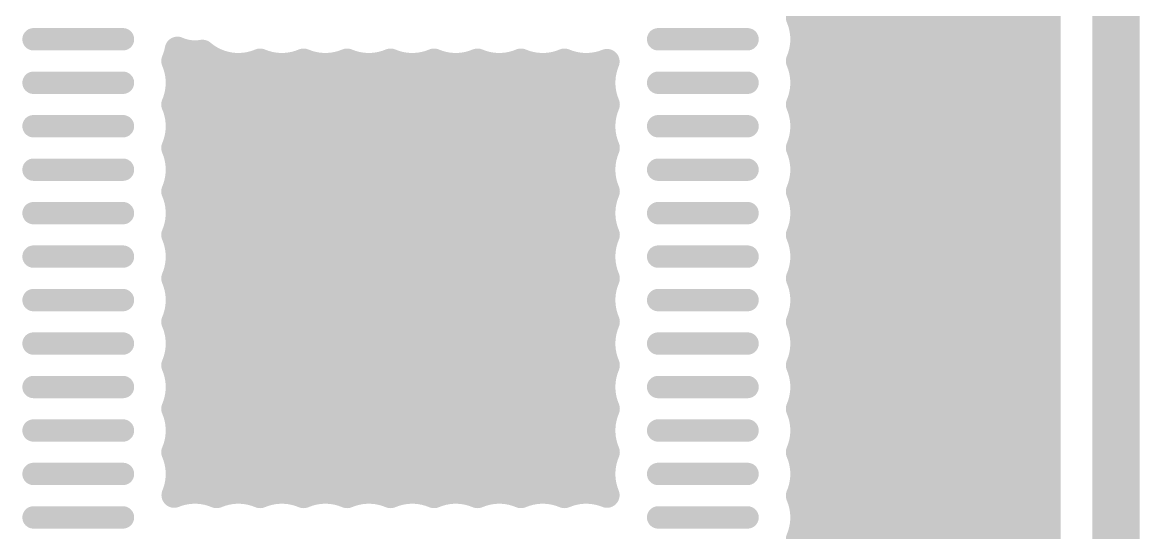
# Model space of a CAD drawing. Header units: inches. Extents: x 0 to 226, y 0 to 70.
# Drawn here: x 69.52 to 78.51, y 6.67 to 10.78 of the extents above; entities that cross this region are included whole.
import ezdxf

# ---------------------------------------------------------------- set-up
doc = ezdxf.new("R2010")
doc.units = ezdxf.units.IN
for name, color, linetype in [('Keep-Out Layer', 6, 'Continuous'), ('Multi-Layer', 9, 'Continuous'), ('Top Layer', 1, 'Continuous')]:
    doc.layers.add(name, color=color, linetype=linetype)

msp = doc.modelspace()

# ---------------------------------------------------------------- linework, layer by layer
at = {"layer": 'Keep-Out Layer'}
msp.add_lwpolyline([(78.3215, 0, 0.381, 0.381, 0), (78.3215, 24.8301, 0.381, 0.381, 0)], format="xyseb", dxfattribs=at)
at = {"layer": 'Multi-Layer'}
for points in [[(71.1228, 9.9418, 0.2794, 0.2794, 1), (71.4022, 9.9418, 0.2794, 0.2794, 1)], [(73.5612, 9.9418, 0.2794, 0.2794, 1), (73.8406, 9.9418, 0.2794, 0.2794, 1)], [(72.342, 8.7226, 0.2794, 0.2794, 1), (72.6214, 8.7226, 0.2794, 0.2794, 1)], [(71.1228, 7.5034, 0.2794, 0.2794, 1), (71.4022, 7.5034, 0.2794, 0.2794, 1)], [(73.5612, 7.5034, 0.2794, 0.2794, 1), (73.8406, 7.5034, 0.2794, 0.2794, 1)]]:
    msp.add_lwpolyline(points, format="xyseb", close=True, dxfattribs=at)
at = {"layer": 'Top Layer'}
for points in [[(76.6432, 0.5461, 0.2032, 0.2032, 0), (76.6432, 18.5065, 0.2032, 0.2032, 0)], [(76.8464, 0.5461, 0.2032, 0.2032, 0), (76.8464, 18.5065, 0.2032, 0.2032, 0)], [(77.0496, 0.5461, 0.2032, 0.2032, 0), (77.0496, 18.5065, 0.2032, 0.2032, 0)], [(77.2528, 0.5461, 0.2032, 0.2032, 0), (77.2528, 18.5065, 0.2032, 0.2032, 0)], [(77.456, 0.5461, 0.2032, 0.2032, 0), (77.456, 18.5065, 0.2032, 0.2032, 0)], [(77.6592, 0.5461, 0.2032, 0.2032, 0), (77.6592, 18.5065, 0.2032, 0.2032, 0)], [(77.7754, 0.5461, 0.2032, 0.2032, 0), (77.7754, 18.5065, 0.2032, 0.2032, 0)], [(75.8304, 0.5461, 0.2032, 0.2032, 0), (75.8304, 12.5015, 0.2032, 0.2032, 0)], [(76.0336, 0.5461, 0.2032, 0.2032, 0), (76.0336, 12.5015, 0.2032, 0.2032, 0)], [(76.2368, 0.5461, 0.2032, 0.2032, 0), (76.2368, 12.5015, 0.2032, 0.2032, 0)], [(76.44, 0.5461, 0.2032, 0.2032, 0), (76.44, 12.5015, 0.2032, 0.2032, 0)], [(75.8013, 10.9976, 0.2032, 0.2032, -0.101243), (75.7655, 10.8226, 0.2032, 0.2032, 0)], [(75.7655, 10.8226, 0.2032, 0.2032, -0.101243), (75.8013, 10.6476, 0.2032, 0.2032, 0)], [(70.3277, 10.6476, 0.18, 0.18, 0), (69.6077, 10.6476, 0.18, 0.18, 0)], [(74.6357, 10.6476, 0.18, 0.18, 0), (75.3557, 10.6476, 0.18, 0.18, 0)], [(75.8013, 10.6476, 0.2032, 0.2032, -0.101243), (75.7655, 10.4726, 0.2032, 0.2032, 0)], [(75.7999, 10.6825, 0.2032, 0.2032, 0), (77.7754, 10.6825, 0.2032, 0.2032, 0)], [(70.766, 10.5673, 0.2032, 0.2032, -0.055703), (70.7375, 10.4726, 0.2032, 0.2032, 0)], [(70.9671, 10.5426, 0.2032, 0.2032, -0.150573), (70.766, 10.5673, 0.2032, 0.2032, 0)], [(70.9536, 7.007, 0.2032, 0.2032, 0), (70.9536, 10.5405, 0.2032, 0.2032, 0)], [(71.4317, 10.4715, 0.2032, 0.2032, -0.285141), (70.9671, 10.5426, 0.2032, 0.2032, 0)], [(70.7375, 10.4726, 0.2032, 0.2032, -0.101243), (70.7733, 10.2976, 0.2032, 0.2032, 0)], [(70.7402, 10.4793, 0.2032, 0.2032, 0), (71.0644, 10.4793, 0.2032, 0.2032, 0)], [(71.1568, 6.9981, 0.2032, 0.2032, 0), (71.1568, 10.447, 0.2032, 0.2032, 0)], [(71.36, 6.9973, 0.2032, 0.2032, 0), (71.36, 10.4478, 0.2032, 0.2032, 0)], [(71.7817, 10.4715, 0.2032, 0.2032, -0.204583), (71.4317, 10.4715, 0.2032, 0.2032, 0)], [(71.5632, 7.0073, 0.2032, 0.2032, 0), (71.5632, 10.4378, 0.2032, 0.2032, 0)], [(71.7664, 6.9798, 0.2032, 0.2032, 0), (71.7664, 10.4653, 0.2032, 0.2032, 0)], [(72.1317, 10.4715, 0.2032, 0.2032, -0.204583), (71.7817, 10.4715, 0.2032, 0.2032, 0)], [(71.9696, 7.0093, 0.2032, 0.2032, 0), (71.9696, 10.4359, 0.2032, 0.2032, 0)], [(72.4817, 10.4715, 0.2032, 0.2032, -0.204583), (72.1317, 10.4715, 0.2032, 0.2032, 0)], [(72.1728, 6.9889, 0.2032, 0.2032, 0), (72.1728, 10.4562, 0.2032, 0.2032, 0)], [(72.376, 7.004, 0.2032, 0.2032, 0), (72.376, 10.4411, 0.2032, 0.2032, 0)], [(72.8317, 10.4715, 0.2032, 0.2032, -0.204583), (72.4817, 10.4715, 0.2032, 0.2032, 0)], [(72.5792, 7.0027, 0.2032, 0.2032, 0), (72.5792, 10.4424, 0.2032, 0.2032, 0)], [(72.7824, 6.9913, 0.2032, 0.2032, 0), (72.7824, 10.4538, 0.2032, 0.2032, 0)], [(73.1817, 10.4715, 0.2032, 0.2032, -0.204583), (72.8317, 10.4715, 0.2032, 0.2032, 0)], [(72.9856, 7.009, 0.2032, 0.2032, 0), (72.9856, 10.4362, 0.2032, 0.2032, 0)], [(73.5317, 10.4715, 0.2032, 0.2032, -0.204583), (73.1817, 10.4715, 0.2032, 0.2032, 0)], [(73.1888, 6.9767, 0.2032, 0.2032, 0), (73.1888, 10.4685, 0.2032, 0.2032, 0)], [(73.392, 7.0081, 0.2032, 0.2032, 0), (73.392, 10.4371, 0.2032, 0.2032, 0)], [(73.8817, 10.4715, 0.2032, 0.2032, -0.204583), (73.5317, 10.4715, 0.2032, 0.2032, 0)], [(73.5952, 6.9953, 0.2032, 0.2032, 0), (73.5952, 10.4498, 0.2032, 0.2032, 0)], [(73.7984, 6.9999, 0.2032, 0.2032, 0), (73.7984, 10.4452, 0.2032, 0.2032, 0)], [(74.2241, 10.4683, 0.2032, 0.2032, -0.199779), (73.8817, 10.4715, 0.2032, 0.2032, 0)], [(74.0016, 7.0061, 0.2032, 0.2032, 0), (74.0016, 10.4391, 0.2032, 0.2032, 0)], [(74.2259, 10.1226, 0.2032, 0.2032, -0.201881), (74.2241, 10.4683, 0.2032, 0.2032, 0)], [(75.7655, 10.4726, 0.2032, 0.2032, -0.101243), (75.8013, 10.2976, 0.2032, 0.2032, 0)], [(75.7683, 10.4793, 0.2032, 0.2032, 0), (77.7754, 10.4793, 0.2032, 0.2032, 0)], [(70.3277, 10.2976, 0.18, 0.18, 0), (69.6077, 10.2976, 0.18, 0.18, 0)], [(70.7733, 10.2976, 0.2032, 0.2032, -0.101243), (70.7375, 10.1226, 0.2032, 0.2032, 0)], [(70.7727, 10.2761, 0.2032, 0.2032, 0), (74.1906, 10.2761, 0.2032, 0.2032, 0)], [(74.6357, 10.2976, 0.18, 0.18, 0), (75.3557, 10.2976, 0.18, 0.18, 0)], [(75.8013, 10.2976, 0.2032, 0.2032, -0.101243), (75.7655, 10.1226, 0.2032, 0.2032, 0)], [(75.8007, 10.2761, 0.2032, 0.2032, 0), (77.7754, 10.2761, 0.2032, 0.2032, 0)], [(74.2048, 10.0614, 0.2032, 0.2032, 0), (74.2048, 10.1837, 0.2032, 0.2032, 0)], [(70.7375, 10.1226, 0.2032, 0.2032, -0.101243), (70.7733, 9.9476, 0.2032, 0.2032, 0)], [(70.7553, 10.0729, 0.2032, 0.2032, 0), (74.208, 10.0729, 0.2032, 0.2032, 0)], [(74.2259, 9.7726, 0.2032, 0.2032, -0.204583), (74.2259, 10.1226, 0.2032, 0.2032, 0)], [(75.7655, 10.1226, 0.2032, 0.2032, -0.101243), (75.8013, 9.9476, 0.2032, 0.2032, 0)], [(75.7833, 10.0729, 0.2032, 0.2032, 0), (77.7754, 10.0729, 0.2032, 0.2032, 0)], [(70.3277, 9.9476, 0.18, 0.18, 0), (69.6077, 9.9476, 0.18, 0.18, 0)], [(70.7733, 9.9476, 0.2032, 0.2032, -0.101243), (70.7375, 9.7726, 0.2032, 0.2032, 0)], [(74.6357, 9.9476, 0.18, 0.18, 0), (75.3557, 9.9476, 0.18, 0.18, 0)], [(75.8013, 9.9476, 0.2032, 0.2032, -0.101243), (75.7655, 9.7726, 0.2032, 0.2032, 0)], [(70.7664, 9.8697, 0.2032, 0.2032, 0), (74.1969, 9.8697, 0.2032, 0.2032, 0)], [(74.2048, 9.7114, 0.2032, 0.2032, 0), (74.2048, 9.8337, 0.2032, 0.2032, 0)], [(75.7944, 9.8697, 0.2032, 0.2032, 0), (77.7754, 9.8697, 0.2032, 0.2032, 0)], [(70.7375, 9.7726, 0.2032, 0.2032, -0.101243), (70.7733, 9.5976, 0.2032, 0.2032, 0)], [(74.2259, 9.4226, 0.2032, 0.2032, -0.204583), (74.2259, 9.7726, 0.2032, 0.2032, 0)], [(75.7655, 9.7726, 0.2032, 0.2032, -0.101243), (75.8013, 9.5976, 0.2032, 0.2032, 0)], [(70.7679, 9.6665, 0.2032, 0.2032, 0), (74.1954, 9.6665, 0.2032, 0.2032, 0)], [(75.7959, 9.6665, 0.2032, 0.2032, 0), (77.7754, 9.6665, 0.2032, 0.2032, 0)], [(70.3277, 9.5976, 0.18, 0.18, 0), (69.6077, 9.5976, 0.18, 0.18, 0)], [(70.7733, 9.5976, 0.2032, 0.2032, -0.101243), (70.7375, 9.4226, 0.2032, 0.2032, 0)], [(74.6357, 9.5976, 0.18, 0.18, 0), (75.3557, 9.5976, 0.18, 0.18, 0)], [(75.8013, 9.5976, 0.2032, 0.2032, -0.101243), (75.7655, 9.4226, 0.2032, 0.2032, 0)], [(70.7525, 9.4633, 0.2032, 0.2032, 0), (74.2108, 9.4633, 0.2032, 0.2032, 0)], [(74.2048, 9.3614, 0.2032, 0.2032, 0), (74.2048, 9.4837, 0.2032, 0.2032, 0)], [(75.7805, 9.4633, 0.2032, 0.2032, 0), (77.7754, 9.4633, 0.2032, 0.2032, 0)], [(70.7375, 9.4226, 0.2032, 0.2032, -0.101243), (70.7733, 9.2476, 0.2032, 0.2032, 0)], [(74.2259, 9.0726, 0.2032, 0.2032, -0.204583), (74.2259, 9.4226, 0.2032, 0.2032, 0)], [(75.7655, 9.4226, 0.2032, 0.2032, -0.101243), (75.8013, 9.2476, 0.2032, 0.2032, 0)], [(70.7731, 9.2601, 0.2032, 0.2032, 0), (74.1902, 9.2601, 0.2032, 0.2032, 0)], [(75.8011, 9.2601, 0.2032, 0.2032, 0), (77.7754, 9.2601, 0.2032, 0.2032, 0)], [(70.3277, 9.2476, 0.18, 0.18, 0), (69.6077, 9.2476, 0.18, 0.18, 0)], [(70.7733, 9.2476, 0.2032, 0.2032, -0.101243), (70.7375, 9.0726, 0.2032, 0.2032, 0)], [(74.6357, 9.2476, 0.18, 0.18, 0), (75.3557, 9.2476, 0.18, 0.18, 0)], [(75.8013, 9.2476, 0.2032, 0.2032, -0.101243), (75.7655, 9.0726, 0.2032, 0.2032, 0)], [(74.2048, 9.0114, 0.2032, 0.2032, 0), (74.2048, 9.1337, 0.2032, 0.2032, 0)], [(70.7375, 9.0726, 0.2032, 0.2032, -0.101243), (70.7733, 8.8976, 0.2032, 0.2032, 0)], [(70.7438, 9.0569, 0.2032, 0.2032, 0), (74.2195, 9.0569, 0.2032, 0.2032, 0)], [(74.2259, 8.7226, 0.2032, 0.2032, -0.204584), (74.2259, 9.0726, 0.2032, 0.2032, 0)], [(75.7655, 9.0726, 0.2032, 0.2032, -0.101243), (75.8013, 8.8976, 0.2032, 0.2032, 0)], [(75.7718, 9.0569, 0.2032, 0.2032, 0), (77.7754, 9.0569, 0.2032, 0.2032, 0)], [(70.7733, 8.8976, 0.2032, 0.2032, -0.101244), (70.7375, 8.7226, 0.2032, 0.2032, 0)], [(75.8013, 8.8976, 0.2032, 0.2032, -0.101244), (75.7655, 8.7226, 0.2032, 0.2032, 0)], [(70.3277, 8.8976, 0.18, 0.18, 0), (69.6077, 8.8976, 0.18, 0.18, 0)], [(70.7711, 8.8537, 0.2032, 0.2032, 0), (74.1922, 8.8537, 0.2032, 0.2032, 0)], [(74.6357, 8.8976, 0.18, 0.18, 0), (75.3557, 8.8976, 0.18, 0.18, 0)], [(75.7991, 8.8537, 0.2032, 0.2032, 0), (77.7754, 8.8537, 0.2032, 0.2032, 0)], [(70.7375, 8.7226, 0.2032, 0.2032, -0.101244), (70.7733, 8.5476, 0.2032, 0.2032, 0)], [(74.2259, 8.3726, 0.2032, 0.2032, -0.204584), (74.2259, 8.7226, 0.2032, 0.2032, 0)], [(74.2048, 8.6614, 0.2032, 0.2032, 0), (74.2048, 8.7837, 0.2032, 0.2032, 0)], [(75.7655, 8.7226, 0.2032, 0.2032, -0.101244), (75.8013, 8.5476, 0.2032, 0.2032, 0)], [(70.7612, 8.6505, 0.2032, 0.2032, 0), (74.2021, 8.6505, 0.2032, 0.2032, 0)], [(75.7892, 8.6505, 0.2032, 0.2032, 0), (77.7754, 8.6505, 0.2032, 0.2032, 0)], [(70.3277, 8.5476, 0.18, 0.18, 0), (69.6077, 8.5476, 0.18, 0.18, 0)], [(70.7733, 8.5476, 0.2032, 0.2032, -0.101243), (70.7375, 8.3726, 0.2032, 0.2032, 0)], [(74.6357, 8.5476, 0.18, 0.18, 0), (75.3557, 8.5476, 0.18, 0.18, 0)], [(75.8013, 8.5476, 0.2032, 0.2032, -0.101243), (75.7655, 8.3726, 0.2032, 0.2032, 0)], [(70.7618, 8.4473, 0.2032, 0.2032, 0), (74.2015, 8.4473, 0.2032, 0.2032, 0)], [(75.7898, 8.4473, 0.2032, 0.2032, 0), (77.7754, 8.4473, 0.2032, 0.2032, 0)], [(70.7375, 8.3726, 0.2032, 0.2032, -0.101243), (70.7733, 8.1976, 0.2032, 0.2032, 0)], [(74.2259, 8.0226, 0.2032, 0.2032, -0.204583), (74.2259, 8.3726, 0.2032, 0.2032, 0)], [(74.2048, 8.3114, 0.2032, 0.2032, 0), (74.2048, 8.4337, 0.2032, 0.2032, 0)], [(75.7655, 8.3726, 0.2032, 0.2032, -0.101243), (75.8013, 8.1976, 0.2032, 0.2032, 0)], [(70.3277, 8.1976, 0.18, 0.18, 0), (69.6077, 8.1976, 0.18, 0.18, 0)], [(70.7733, 8.1976, 0.2032, 0.2032, -0.101243), (70.7375, 8.0226, 0.2032, 0.2032, 0)], [(70.7708, 8.2441, 0.2032, 0.2032, 0), (74.1925, 8.2441, 0.2032, 0.2032, 0)], [(74.6357, 8.1976, 0.18, 0.18, 0), (75.3557, 8.1976, 0.18, 0.18, 0)], [(75.8013, 8.1976, 0.2032, 0.2032, -0.101243), (75.7655, 8.0226, 0.2032, 0.2032, 0)], [(75.7988, 8.2441, 0.2032, 0.2032, 0), (77.7754, 8.2441, 0.2032, 0.2032, 0)], [(74.2048, 7.9614, 0.2032, 0.2032, 0), (74.2048, 8.0837, 0.2032, 0.2032, 0)], [(70.7375, 8.0226, 0.2032, 0.2032, -0.101243), (70.7733, 7.8476, 0.2032, 0.2032, 0)], [(70.7448, 8.0409, 0.2032, 0.2032, 0), (74.2185, 8.0409, 0.2032, 0.2032, 0)], [(74.2259, 7.6726, 0.2032, 0.2032, -0.204583), (74.2259, 8.0226, 0.2032, 0.2032, 0)], [(75.7655, 8.0226, 0.2032, 0.2032, -0.101243), (75.8013, 7.8476, 0.2032, 0.2032, 0)], [(75.7728, 8.0409, 0.2032, 0.2032, 0), (77.7754, 8.0409, 0.2032, 0.2032, 0)], [(70.3277, 7.8476, 0.18, 0.18, 0), (69.6077, 7.8476, 0.18, 0.18, 0)], [(70.7733, 7.8476, 0.2032, 0.2032, -0.101243), (70.7375, 7.6726, 0.2032, 0.2032, 0)], [(70.7731, 7.8377, 0.2032, 0.2032, 0), (74.1902, 7.8377, 0.2032, 0.2032, 0)], [(74.6357, 7.8476, 0.18, 0.18, 0), (75.3557, 7.8476, 0.18, 0.18, 0)], [(75.8013, 7.8476, 0.2032, 0.2032, -0.101243), (75.7655, 7.6726, 0.2032, 0.2032, 0)], [(75.8011, 7.8377, 0.2032, 0.2032, 0), (77.7754, 7.8377, 0.2032, 0.2032, 0)], [(74.2048, 7.6114, 0.2032, 0.2032, 0), (74.2048, 7.7337, 0.2032, 0.2032, 0)], [(70.7375, 7.6726, 0.2032, 0.2032, -0.101243), (70.7733, 7.4976, 0.2032, 0.2032, 0)], [(70.7517, 7.6345, 0.2032, 0.2032, 0), (74.2116, 7.6345, 0.2032, 0.2032, 0)], [(74.2259, 7.3226, 0.2032, 0.2032, -0.204583), (74.2259, 7.6726, 0.2032, 0.2032, 0)], [(75.7655, 7.6726, 0.2032, 0.2032, -0.101243), (75.8013, 7.4976, 0.2032, 0.2032, 0)], [(75.7797, 7.6345, 0.2032, 0.2032, 0), (77.7754, 7.6345, 0.2032, 0.2032, 0)], [(70.3277, 7.4976, 0.18, 0.18, 0), (69.6077, 7.4976, 0.18, 0.18, 0)], [(70.7733, 7.4976, 0.2032, 0.2032, -0.101243), (70.7375, 7.3226, 0.2032, 0.2032, 0)], [(74.6357, 7.4976, 0.18, 0.18, 0), (75.3557, 7.4976, 0.18, 0.18, 0)], [(75.8013, 7.4976, 0.2032, 0.2032, -0.101243), (75.7655, 7.3226, 0.2032, 0.2032, 0)], [(70.7683, 7.4313, 0.2032, 0.2032, 0), (74.195, 7.4313, 0.2032, 0.2032, 0)], [(74.2048, 7.2614, 0.2032, 0.2032, 0), (74.2048, 7.3837, 0.2032, 0.2032, 0)], [(75.7963, 7.4313, 0.2032, 0.2032, 0), (77.7754, 7.4313, 0.2032, 0.2032, 0)], [(70.7375, 7.3226, 0.2032, 0.2032, -0.101243), (70.7733, 7.1476, 0.2032, 0.2032, 0)], [(74.2241, 6.9768, 0.2032, 0.2032, -0.201886), (74.2259, 7.3226, 0.2032, 0.2032, 0)], [(75.7655, 7.3226, 0.2032, 0.2032, -0.101243), (75.8013, 7.1476, 0.2032, 0.2032, 0)], [(70.7659, 7.2281, 0.2032, 0.2032, 0), (74.1974, 7.2281, 0.2032, 0.2032, 0)], [(75.7939, 7.2281, 0.2032, 0.2032, 0), (77.7754, 7.2281, 0.2032, 0.2032, 0)], [(70.3277, 7.1476, 0.18, 0.18, 0), (69.6077, 7.1476, 0.18, 0.18, 0)], [(70.7733, 7.1476, 0.2032, 0.2032, -0.098629), (70.7392, 6.9768, 0.2032, 0.2032, 0)], [(74.6357, 7.1476, 0.18, 0.18, 0), (75.3557, 7.1476, 0.18, 0.18, 0)], [(75.8013, 7.1476, 0.2032, 0.2032, -0.101243), (75.7655, 6.9726, 0.2032, 0.2032, 0)], [(70.7392, 6.9768, 0.2032, 0.2032, -0.199787), (71.0817, 6.9737, 0.2032, 0.2032, 0)], [(70.756, 7.0249, 0.2032, 0.2032, 0), (74.2073, 7.0249, 0.2032, 0.2032, 0)], [(71.0817, 6.9737, 0.2032, 0.2032, -0.204583), (71.4317, 6.9737, 0.2032, 0.2032, 0)], [(71.4317, 6.9737, 0.2032, 0.2032, -0.204583), (71.7817, 6.9737, 0.2032, 0.2032, 0)], [(71.7817, 6.9737, 0.2032, 0.2032, -0.204583), (72.1317, 6.9737, 0.2032, 0.2032, 0)], [(72.1317, 6.9737, 0.2032, 0.2032, -0.204583), (72.4817, 6.9737, 0.2032, 0.2032, 0)], [(72.4817, 6.9737, 0.2032, 0.2032, -0.204583), (72.8317, 6.9737, 0.2032, 0.2032, 0)], [(72.8317, 6.9737, 0.2032, 0.2032, -0.204583), (73.1817, 6.9737, 0.2032, 0.2032, 0)], [(73.1817, 6.9737, 0.2032, 0.2032, -0.204583), (73.5317, 6.9737, 0.2032, 0.2032, 0)], [(73.5317, 6.9737, 0.2032, 0.2032, -0.204583), (73.8817, 6.9737, 0.2032, 0.2032, 0)], [(73.8817, 6.9737, 0.2032, 0.2032, -0.199782), (74.2241, 6.9768, 0.2032, 0.2032, 0)], [(75.784, 7.0249, 0.2032, 0.2032, 0), (77.7754, 7.0249, 0.2032, 0.2032, 0)], [(75.7655, 6.9726, 0.2032, 0.2032, -0.101243), (75.8013, 6.7976, 0.2032, 0.2032, 0)], [(70.3277, 6.7976, 0.18, 0.18, 0), (69.6077, 6.7976, 0.18, 0.18, 0)], [(74.6357, 6.7976, 0.18, 0.18, 0), (75.3557, 6.7976, 0.18, 0.18, 0)], [(75.8013, 6.7976, 0.2032, 0.2032, -0.101243), (75.7655, 6.6226, 0.2032, 0.2032, 0)], [(75.8006, 6.8217, 0.2032, 0.2032, 0), (77.7754, 6.8217, 0.2032, 0.2032, 0)], [(75.7655, 6.6226, 0.2032, 0.2032, -0.101243), (75.8013, 6.4476, 0.2032, 0.2032, 0)], [(75.7672, 6.6185, 0.2032, 0.2032, 0), (77.7754, 6.6185, 0.2032, 0.2032, 0)]]:
    msp.add_lwpolyline(points, format="xyseb", dxfattribs=at)
for points in [[(77.0573, 10.8142, 0.3048, 0.3048, 1), (77.3621, 10.8142, 0.3048, 0.3048, 1)], [(75.7362, 10.8857, 0.1016, 0.1016, 1), (75.8378, 10.8857, 0.1016, 0.1016, 1)], [(75.7147, 10.8226, 0.1016, 0.1016, 1), (75.8163, 10.8226, 0.1016, 0.1016, 1)], [(75.7147, 10.8226, 0.1016, 0.1016, 1), (75.8163, 10.8226, 0.1016, 0.1016, 1)], [(69.5627, 10.6476, 0.09, 0.09, 1), (69.6527, 10.6476, 0.09, 0.09, 1)], [(70.2827, 10.6476, 0.09, 0.09, 1), (70.3727, 10.6476, 0.09, 0.09, 1)], [(74.5907, 10.6476, 0.09, 0.09, 1), (74.6807, 10.6476, 0.09, 0.09, 1)], [(75.3107, 10.6476, 0.09, 0.09, 1), (75.4007, 10.6476, 0.09, 0.09, 1)], [(75.7491, 10.6825, 0.1016, 0.1016, 1), (75.8507, 10.6825, 0.1016, 0.1016, 1)], [(75.7505, 10.6476, 0.1016, 0.1016, 1), (75.8521, 10.6476, 0.1016, 0.1016, 1)], [(75.7505, 10.6476, 0.1016, 0.1016, 1), (75.8521, 10.6476, 0.1016, 0.1016, 1)], [(77.7246, 10.6825, 0.1016, 0.1016, 1), (77.8262, 10.6825, 0.1016, 0.1016, 1)], [(70.7152, 10.5673, 0.1016, 0.1016, 1), (70.8168, 10.5673, 0.1016, 0.1016, 1)], [(70.7152, 10.5673, 0.1016, 0.1016, 1), (70.8168, 10.5673, 0.1016, 0.1016, 1)], [(70.9028, 10.5405, 0.1016, 0.1016, 1), (71.0044, 10.5405, 0.1016, 0.1016, 1)], [(70.9163, 10.5426, 0.1016, 0.1016, 1), (71.0179, 10.5426, 0.1016, 0.1016, 1)], [(70.9163, 10.5426, 0.1016, 0.1016, 1), (71.0179, 10.5426, 0.1016, 0.1016, 1)], [(70.6867, 10.4726, 0.1016, 0.1016, 1), (70.7883, 10.4726, 0.1016, 0.1016, 1)], [(70.6867, 10.4726, 0.1016, 0.1016, 1), (70.7883, 10.4726, 0.1016, 0.1016, 1)], [(70.6894, 10.4793, 0.1016, 0.1016, 1), (70.791, 10.4793, 0.1016, 0.1016, 1)], [(71.0136, 10.4793, 0.1016, 0.1016, 1), (71.1152, 10.4793, 0.1016, 0.1016, 1)], [(71.106, 10.447, 0.1016, 0.1016, 1), (71.2076, 10.447, 0.1016, 0.1016, 1)], [(71.3092, 10.4478, 0.1016, 0.1016, 1), (71.4108, 10.4478, 0.1016, 0.1016, 1)], [(71.3809, 10.4715, 0.1016, 0.1016, 1), (71.4825, 10.4715, 0.1016, 0.1016, 1)], [(71.3809, 10.4715, 0.1016, 0.1016, 1), (71.4825, 10.4715, 0.1016, 0.1016, 1)], [(71.5124, 10.4378, 0.1016, 0.1016, 1), (71.614, 10.4378, 0.1016, 0.1016, 1)], [(71.7156, 10.4653, 0.1016, 0.1016, 1), (71.8172, 10.4653, 0.1016, 0.1016, 1)], [(71.7309, 10.4715, 0.1016, 0.1016, 1), (71.8325, 10.4715, 0.1016, 0.1016, 1)], [(71.7309, 10.4715, 0.1016, 0.1016, 1), (71.8325, 10.4715, 0.1016, 0.1016, 1)], [(71.9188, 10.4359, 0.1016, 0.1016, 1), (72.0204, 10.4359, 0.1016, 0.1016, 1)], [(72.0809, 10.4715, 0.1016, 0.1016, 1), (72.1825, 10.4715, 0.1016, 0.1016, 1)], [(72.0809, 10.4715, 0.1016, 0.1016, 1), (72.1825, 10.4715, 0.1016, 0.1016, 1)], [(72.122, 10.4562, 0.1016, 0.1016, 1), (72.2236, 10.4562, 0.1016, 0.1016, 1)], [(72.3252, 10.4411, 0.1016, 0.1016, 1), (72.4268, 10.4411, 0.1016, 0.1016, 1)], [(72.4309, 10.4715, 0.1016, 0.1016, 1), (72.5325, 10.4715, 0.1016, 0.1016, 1)], [(72.4309, 10.4715, 0.1016, 0.1016, 1), (72.5325, 10.4715, 0.1016, 0.1016, 1)], [(72.5284, 10.4424, 0.1016, 0.1016, 1), (72.63, 10.4424, 0.1016, 0.1016, 1)], [(72.7316, 10.4538, 0.1016, 0.1016, 1), (72.8332, 10.4538, 0.1016, 0.1016, 1)], [(72.7809, 10.4715, 0.1016, 0.1016, 1), (72.8825, 10.4715, 0.1016, 0.1016, 1)], [(72.7809, 10.4715, 0.1016, 0.1016, 1), (72.8825, 10.4715, 0.1016, 0.1016, 1)], [(72.9348, 10.4362, 0.1016, 0.1016, 1), (73.0364, 10.4362, 0.1016, 0.1016, 1)], [(73.1309, 10.4715, 0.1016, 0.1016, 1), (73.2325, 10.4715, 0.1016, 0.1016, 1)], [(73.1309, 10.4715, 0.1016, 0.1016, 1), (73.2325, 10.4715, 0.1016, 0.1016, 1)], [(73.138, 10.4685, 0.1016, 0.1016, 1), (73.2396, 10.4685, 0.1016, 0.1016, 1)], [(73.3412, 10.4371, 0.1016, 0.1016, 1), (73.4428, 10.4371, 0.1016, 0.1016, 1)], [(73.4809, 10.4715, 0.1016, 0.1016, 1), (73.5825, 10.4715, 0.1016, 0.1016, 1)], [(73.4809, 10.4715, 0.1016, 0.1016, 1), (73.5825, 10.4715, 0.1016, 0.1016, 1)], [(73.5444, 10.4498, 0.1016, 0.1016, 1), (73.646, 10.4498, 0.1016, 0.1016, 1)], [(73.7476, 10.4452, 0.1016, 0.1016, 1), (73.8492, 10.4452, 0.1016, 0.1016, 1)], [(73.8309, 10.4715, 0.1016, 0.1016, 1), (73.9325, 10.4715, 0.1016, 0.1016, 1)], [(73.8309, 10.4715, 0.1016, 0.1016, 1), (73.9325, 10.4715, 0.1016, 0.1016, 1)], [(73.9508, 10.4391, 0.1016, 0.1016, 1), (74.0524, 10.4391, 0.1016, 0.1016, 1)], [(74.1733, 10.4683, 0.1016, 0.1016, 1), (74.2749, 10.4683, 0.1016, 0.1016, 1)], [(74.1733, 10.4683, 0.1016, 0.1016, 1), (74.2749, 10.4683, 0.1016, 0.1016, 1)], [(75.7147, 10.4726, 0.1016, 0.1016, 1), (75.8163, 10.4726, 0.1016, 0.1016, 1)], [(75.7147, 10.4726, 0.1016, 0.1016, 1), (75.8163, 10.4726, 0.1016, 0.1016, 1)], [(75.7175, 10.4793, 0.1016, 0.1016, 1), (75.8191, 10.4793, 0.1016, 0.1016, 1)], [(76.0962, 10.2955, 0.3048, 0.3048, 1), (76.401, 10.2955, 0.3048, 0.3048, 1)], [(77.7246, 10.4793, 0.1016, 0.1016, 1), (77.8262, 10.4793, 0.1016, 0.1016, 1)], [(69.5627, 10.2976, 0.09, 0.09, 1), (69.6527, 10.2976, 0.09, 0.09, 1)], [(70.2827, 10.2976, 0.09, 0.09, 1), (70.3727, 10.2976, 0.09, 0.09, 1)], [(70.7219, 10.2761, 0.1016, 0.1016, 1), (70.8235, 10.2761, 0.1016, 0.1016, 1)], [(70.7225, 10.2976, 0.1016, 0.1016, 1), (70.8241, 10.2976, 0.1016, 0.1016, 1)], [(70.7225, 10.2976, 0.1016, 0.1016, 1), (70.8241, 10.2976, 0.1016, 0.1016, 1)], [(74.1398, 10.2761, 0.1016, 0.1016, 1), (74.2414, 10.2761, 0.1016, 0.1016, 1)], [(74.5907, 10.2976, 0.09, 0.09, 1), (74.6807, 10.2976, 0.09, 0.09, 1)], [(75.3107, 10.2976, 0.09, 0.09, 1), (75.4007, 10.2976, 0.09, 0.09, 1)], [(75.7499, 10.2761, 0.1016, 0.1016, 1), (75.8515, 10.2761, 0.1016, 0.1016, 1)], [(75.7505, 10.2976, 0.1016, 0.1016, 1), (75.8521, 10.2976, 0.1016, 0.1016, 1)], [(75.7505, 10.2976, 0.1016, 0.1016, 1), (75.8521, 10.2976, 0.1016, 0.1016, 1)], [(77.7246, 10.2761, 0.1016, 0.1016, 1), (77.8262, 10.2761, 0.1016, 0.1016, 1)], [(74.154, 10.1837, 0.1016, 0.1016, 1), (74.2556, 10.1837, 0.1016, 0.1016, 1)], [(70.6867, 10.1226, 0.1016, 0.1016, 1), (70.7883, 10.1226, 0.1016, 0.1016, 1)], [(70.6867, 10.1226, 0.1016, 0.1016, 1), (70.7883, 10.1226, 0.1016, 0.1016, 1)], [(70.7045, 10.0729, 0.1016, 0.1016, 1), (70.8061, 10.0729, 0.1016, 0.1016, 1)], [(71.1228, 9.9418, 0.2794, 0.2794, 1), (71.4022, 9.9418, 0.2794, 0.2794, 1)], [(72.3293, 9.9418, 0.3048, 0.3048, 1), (72.6341, 9.9418, 0.3048, 0.3048, 1)], [(73.5612, 9.9418, 0.2794, 0.2794, 1), (73.8406, 9.9418, 0.2794, 0.2794, 1)], [(74.1572, 10.0729, 0.1016, 0.1016, 1), (74.2588, 10.0729, 0.1016, 0.1016, 1)], [(74.1751, 10.1226, 0.1016, 0.1016, 1), (74.2767, 10.1226, 0.1016, 0.1016, 1)], [(74.1751, 10.1226, 0.1016, 0.1016, 1), (74.2767, 10.1226, 0.1016, 0.1016, 1)], [(75.7147, 10.1226, 0.1016, 0.1016, 1), (75.8163, 10.1226, 0.1016, 0.1016, 1)], [(75.7147, 10.1226, 0.1016, 0.1016, 1), (75.8163, 10.1226, 0.1016, 0.1016, 1)], [(75.7325, 10.0729, 0.1016, 0.1016, 1), (75.8341, 10.0729, 0.1016, 0.1016, 1)], [(77.7246, 10.0729, 0.1016, 0.1016, 1), (77.8262, 10.0729, 0.1016, 0.1016, 1)], [(74.154, 10.0614, 0.1016, 0.1016, 1), (74.2556, 10.0614, 0.1016, 0.1016, 1)], [(69.5627, 9.9476, 0.09, 0.09, 1), (69.6527, 9.9476, 0.09, 0.09, 1)], [(70.2827, 9.9476, 0.09, 0.09, 1), (70.3727, 9.9476, 0.09, 0.09, 1)], [(70.7225, 9.9476, 0.1016, 0.1016, 1), (70.8241, 9.9476, 0.1016, 0.1016, 1)], [(70.7225, 9.9476, 0.1016, 0.1016, 1), (70.8241, 9.9476, 0.1016, 0.1016, 1)], [(74.5907, 9.9476, 0.09, 0.09, 1), (74.6807, 9.9476, 0.09, 0.09, 1)], [(75.3107, 9.9476, 0.09, 0.09, 1), (75.4007, 9.9476, 0.09, 0.09, 1)], [(75.7505, 9.9476, 0.1016, 0.1016, 1), (75.8521, 9.9476, 0.1016, 0.1016, 1)], [(75.7505, 9.9476, 0.1016, 0.1016, 1), (75.8521, 9.9476, 0.1016, 0.1016, 1)], [(70.7156, 9.8697, 0.1016, 0.1016, 1), (70.8172, 9.8697, 0.1016, 0.1016, 1)], [(74.1461, 9.8697, 0.1016, 0.1016, 1), (74.2477, 9.8697, 0.1016, 0.1016, 1)], [(74.154, 9.8337, 0.1016, 0.1016, 1), (74.2556, 9.8337, 0.1016, 0.1016, 1)], [(75.7436, 9.8697, 0.1016, 0.1016, 1), (75.8452, 9.8697, 0.1016, 0.1016, 1)], [(77.7246, 9.8697, 0.1016, 0.1016, 1), (77.8262, 9.8697, 0.1016, 0.1016, 1)], [(70.6867, 9.7726, 0.1016, 0.1016, 1), (70.7883, 9.7726, 0.1016, 0.1016, 1)], [(70.6867, 9.7726, 0.1016, 0.1016, 1), (70.7883, 9.7726, 0.1016, 0.1016, 1)], [(74.154, 9.7114, 0.1016, 0.1016, 1), (74.2556, 9.7114, 0.1016, 0.1016, 1)], [(74.1751, 9.7726, 0.1016, 0.1016, 1), (74.2767, 9.7726, 0.1016, 0.1016, 1)], [(74.1751, 9.7726, 0.1016, 0.1016, 1), (74.2767, 9.7726, 0.1016, 0.1016, 1)], [(75.7147, 9.7726, 0.1016, 0.1016, 1), (75.8163, 9.7726, 0.1016, 0.1016, 1)], [(75.7147, 9.7726, 0.1016, 0.1016, 1), (75.8163, 9.7726, 0.1016, 0.1016, 1)], [(70.7171, 9.6665, 0.1016, 0.1016, 1), (70.8187, 9.6665, 0.1016, 0.1016, 1)], [(74.1446, 9.6665, 0.1016, 0.1016, 1), (74.2462, 9.6665, 0.1016, 0.1016, 1)], [(75.7451, 9.6665, 0.1016, 0.1016, 1), (75.8467, 9.6665, 0.1016, 0.1016, 1)], [(77.7246, 9.6665, 0.1016, 0.1016, 1), (77.8262, 9.6665, 0.1016, 0.1016, 1)], [(69.5627, 9.5976, 0.09, 0.09, 1), (69.6527, 9.5976, 0.09, 0.09, 1)], [(70.2827, 9.5976, 0.09, 0.09, 1), (70.3727, 9.5976, 0.09, 0.09, 1)], [(70.7225, 9.5976, 0.1016, 0.1016, 1), (70.8241, 9.5976, 0.1016, 0.1016, 1)], [(70.7225, 9.5976, 0.1016, 0.1016, 1), (70.8241, 9.5976, 0.1016, 0.1016, 1)], [(73.0033, 9.3676, 0.3048, 0.3048, 1), (73.3081, 9.3676, 0.3048, 0.3048, 1)], [(74.5907, 9.5976, 0.09, 0.09, 1), (74.6807, 9.5976, 0.09, 0.09, 1)], [(75.3107, 9.5976, 0.09, 0.09, 1), (75.4007, 9.5976, 0.09, 0.09, 1)], [(75.7505, 9.5976, 0.1016, 0.1016, 1), (75.8521, 9.5976, 0.1016, 0.1016, 1)], [(75.7505, 9.5976, 0.1016, 0.1016, 1), (75.8521, 9.5976, 0.1016, 0.1016, 1)], [(70.7017, 9.4633, 0.1016, 0.1016, 1), (70.8033, 9.4633, 0.1016, 0.1016, 1)], [(71.6014, 9.2321, 0.3048, 0.3048, 1), (71.9062, 9.2321, 0.3048, 0.3048, 1)], [(74.154, 9.4837, 0.1016, 0.1016, 1), (74.2556, 9.4837, 0.1016, 0.1016, 1)], [(74.16, 9.4633, 0.1016, 0.1016, 1), (74.2616, 9.4633, 0.1016, 0.1016, 1)], [(75.7297, 9.4633, 0.1016, 0.1016, 1), (75.8313, 9.4633, 0.1016, 0.1016, 1)], [(77.7246, 9.4633, 0.1016, 0.1016, 1), (77.8262, 9.4633, 0.1016, 0.1016, 1)], [(70.6867, 9.4226, 0.1016, 0.1016, 1), (70.7883, 9.4226, 0.1016, 0.1016, 1)], [(70.6867, 9.4226, 0.1016, 0.1016, 1), (70.7883, 9.4226, 0.1016, 0.1016, 1)], [(74.154, 9.3614, 0.1016, 0.1016, 1), (74.2556, 9.3614, 0.1016, 0.1016, 1)], [(74.1751, 9.4226, 0.1016, 0.1016, 1), (74.2767, 9.4226, 0.1016, 0.1016, 1)], [(74.1751, 9.4226, 0.1016, 0.1016, 1), (74.2767, 9.4226, 0.1016, 0.1016, 1)], [(75.7147, 9.4226, 0.1016, 0.1016, 1), (75.8163, 9.4226, 0.1016, 0.1016, 1)], [(75.7147, 9.4226, 0.1016, 0.1016, 1), (75.8163, 9.4226, 0.1016, 0.1016, 1)], [(70.7223, 9.2601, 0.1016, 0.1016, 1), (70.8239, 9.2601, 0.1016, 0.1016, 1)], [(74.1394, 9.2601, 0.1016, 0.1016, 1), (74.241, 9.2601, 0.1016, 0.1016, 1)], [(75.7503, 9.2601, 0.1016, 0.1016, 1), (75.8519, 9.2601, 0.1016, 0.1016, 1)], [(77.7246, 9.2601, 0.1016, 0.1016, 1), (77.8262, 9.2601, 0.1016, 0.1016, 1)], [(69.5627, 9.2476, 0.09, 0.09, 1), (69.6527, 9.2476, 0.09, 0.09, 1)], [(70.2827, 9.2476, 0.09, 0.09, 1), (70.3727, 9.2476, 0.09, 0.09, 1)], [(70.7225, 9.2476, 0.1016, 0.1016, 1), (70.8241, 9.2476, 0.1016, 0.1016, 1)], [(70.7225, 9.2476, 0.1016, 0.1016, 1), (70.8241, 9.2476, 0.1016, 0.1016, 1)], [(74.5907, 9.2476, 0.09, 0.09, 1), (74.6807, 9.2476, 0.09, 0.09, 1)], [(75.3107, 9.2476, 0.09, 0.09, 1), (75.4007, 9.2476, 0.09, 0.09, 1)], [(75.7505, 9.2476, 0.1016, 0.1016, 1), (75.8521, 9.2476, 0.1016, 0.1016, 1)], [(75.7505, 9.2476, 0.1016, 0.1016, 1), (75.8521, 9.2476, 0.1016, 0.1016, 1)], [(74.154, 9.1337, 0.1016, 0.1016, 1), (74.2556, 9.1337, 0.1016, 0.1016, 1)], [(70.6867, 9.0726, 0.1016, 0.1016, 1), (70.7883, 9.0726, 0.1016, 0.1016, 1)], [(70.6867, 9.0726, 0.1016, 0.1016, 1), (70.7883, 9.0726, 0.1016, 0.1016, 1)], [(70.693, 9.0569, 0.1016, 0.1016, 1), (70.7946, 9.0569, 0.1016, 0.1016, 1)], [(74.154, 9.0114, 0.1016, 0.1016, 1), (74.2556, 9.0114, 0.1016, 0.1016, 1)], [(74.1687, 9.0569, 0.1016, 0.1016, 1), (74.2703, 9.0569, 0.1016, 0.1016, 1)], [(74.1751, 9.0726, 0.1016, 0.1016, 1), (74.2767, 9.0726, 0.1016, 0.1016, 1)], [(74.1751, 9.0726, 0.1016, 0.1016, 1), (74.2767, 9.0726, 0.1016, 0.1016, 1)], [(75.7147, 9.0726, 0.1016, 0.1016, 1), (75.8163, 9.0726, 0.1016, 0.1016, 1)], [(75.7147, 9.0726, 0.1016, 0.1016, 1), (75.8163, 9.0726, 0.1016, 0.1016, 1)], [(75.721, 9.0569, 0.1016, 0.1016, 1), (75.8226, 9.0569, 0.1016, 0.1016, 1)], [(76.1196, 8.822, 0.3048, 0.3048, 1), (76.4244, 8.822, 0.3048, 0.3048, 1)], [(77.7246, 9.0569, 0.1016, 0.1016, 1), (77.8262, 9.0569, 0.1016, 0.1016, 1)], [(70.7225, 8.8976, 0.1016, 0.1016, 1), (70.8241, 8.8976, 0.1016, 0.1016, 1)], [(70.7225, 8.8976, 0.1016, 0.1016, 1), (70.8241, 8.8976, 0.1016, 0.1016, 1)], [(71.1101, 8.7226, 0.3048, 0.3048, 1), (71.4149, 8.7226, 0.3048, 0.3048, 1)], [(72.342, 8.7226, 0.2794, 0.2794, 1), (72.6214, 8.7226, 0.2794, 0.2794, 1)], [(73.5485, 8.7226, 0.3048, 0.3048, 1), (73.8533, 8.7226, 0.3048, 0.3048, 1)], [(75.7505, 8.8976, 0.1016, 0.1016, 1), (75.8521, 8.8976, 0.1016, 0.1016, 1)], [(75.7505, 8.8976, 0.1016, 0.1016, 1), (75.8521, 8.8976, 0.1016, 0.1016, 1)], [(69.5627, 8.8976, 0.09, 0.09, 1), (69.6527, 8.8976, 0.09, 0.09, 1)], [(70.2827, 8.8976, 0.09, 0.09, 1), (70.3727, 8.8976, 0.09, 0.09, 1)], [(70.7203, 8.8537, 0.1016, 0.1016, 1), (70.8219, 8.8537, 0.1016, 0.1016, 1)], [(74.1414, 8.8537, 0.1016, 0.1016, 1), (74.243, 8.8537, 0.1016, 0.1016, 1)], [(74.5907, 8.8976, 0.09, 0.09, 1), (74.6807, 8.8976, 0.09, 0.09, 1)], [(75.3107, 8.8976, 0.09, 0.09, 1), (75.4007, 8.8976, 0.09, 0.09, 1)], [(75.7483, 8.8537, 0.1016, 0.1016, 1), (75.8499, 8.8537, 0.1016, 0.1016, 1)], [(77.7246, 8.8537, 0.1016, 0.1016, 1), (77.8262, 8.8537, 0.1016, 0.1016, 1)], [(70.6867, 8.7226, 0.1016, 0.1016, 1), (70.7883, 8.7226, 0.1016, 0.1016, 1)], [(70.6867, 8.7226, 0.1016, 0.1016, 1), (70.7883, 8.7226, 0.1016, 0.1016, 1)], [(74.154, 8.7837, 0.1016, 0.1016, 1), (74.2556, 8.7837, 0.1016, 0.1016, 1)], [(74.1751, 8.7226, 0.1016, 0.1016, 1), (74.2767, 8.7226, 0.1016, 0.1016, 1)], [(74.1751, 8.7226, 0.1016, 0.1016, 1), (74.2767, 8.7226, 0.1016, 0.1016, 1)], [(75.7147, 8.7226, 0.1016, 0.1016, 1), (75.8163, 8.7226, 0.1016, 0.1016, 1)], [(75.7147, 8.7226, 0.1016, 0.1016, 1), (75.8163, 8.7226, 0.1016, 0.1016, 1)], [(70.7104, 8.6505, 0.1016, 0.1016, 1), (70.812, 8.6505, 0.1016, 0.1016, 1)], [(74.1513, 8.6505, 0.1016, 0.1016, 1), (74.2529, 8.6505, 0.1016, 0.1016, 1)], [(74.154, 8.6614, 0.1016, 0.1016, 1), (74.2556, 8.6614, 0.1016, 0.1016, 1)], [(75.7384, 8.6505, 0.1016, 0.1016, 1), (75.84, 8.6505, 0.1016, 0.1016, 1)], [(77.7246, 8.6505, 0.1016, 0.1016, 1), (77.8262, 8.6505, 0.1016, 0.1016, 1)], [(69.5627, 8.5476, 0.09, 0.09, 1), (69.6527, 8.5476, 0.09, 0.09, 1)], [(70.2827, 8.5476, 0.09, 0.09, 1), (70.3727, 8.5476, 0.09, 0.09, 1)], [(70.7225, 8.5476, 0.1016, 0.1016, 1), (70.8241, 8.5476, 0.1016, 0.1016, 1)], [(70.7225, 8.5476, 0.1016, 0.1016, 1), (70.8241, 8.5476, 0.1016, 0.1016, 1)], [(74.5907, 8.5476, 0.09, 0.09, 1), (74.6807, 8.5476, 0.09, 0.09, 1)], [(75.3107, 8.5476, 0.09, 0.09, 1), (75.4007, 8.5476, 0.09, 0.09, 1)], [(75.7505, 8.5476, 0.1016, 0.1016, 1), (75.8521, 8.5476, 0.1016, 0.1016, 1)], [(75.7505, 8.5476, 0.1016, 0.1016, 1), (75.8521, 8.5476, 0.1016, 0.1016, 1)], [(70.711, 8.4473, 0.1016, 0.1016, 1), (70.8126, 8.4473, 0.1016, 0.1016, 1)], [(74.1507, 8.4473, 0.1016, 0.1016, 1), (74.2523, 8.4473, 0.1016, 0.1016, 1)], [(75.739, 8.4473, 0.1016, 0.1016, 1), (75.8406, 8.4473, 0.1016, 0.1016, 1)], [(77.7246, 8.4473, 0.1016, 0.1016, 1), (77.8262, 8.4473, 0.1016, 0.1016, 1)], [(70.6867, 8.3726, 0.1016, 0.1016, 1), (70.7883, 8.3726, 0.1016, 0.1016, 1)], [(70.6867, 8.3726, 0.1016, 0.1016, 1), (70.7883, 8.3726, 0.1016, 0.1016, 1)], [(74.154, 8.4337, 0.1016, 0.1016, 1), (74.2556, 8.4337, 0.1016, 0.1016, 1)], [(74.1751, 8.3726, 0.1016, 0.1016, 1), (74.2767, 8.3726, 0.1016, 0.1016, 1)], [(74.1751, 8.3726, 0.1016, 0.1016, 1), (74.2767, 8.3726, 0.1016, 0.1016, 1)], [(75.7147, 8.3726, 0.1016, 0.1016, 1), (75.8163, 8.3726, 0.1016, 0.1016, 1)], [(75.7147, 8.3726, 0.1016, 0.1016, 1), (75.8163, 8.3726, 0.1016, 0.1016, 1)], [(71.6267, 8.0782, 0.3048, 0.3048, 1), (71.9315, 8.0782, 0.3048, 0.3048, 1)], [(72.9898, 8.102, 0.3048, 0.3048, 1), (73.2946, 8.102, 0.3048, 0.3048, 1)], [(74.154, 8.3114, 0.1016, 0.1016, 1), (74.2556, 8.3114, 0.1016, 0.1016, 1)], [(69.5627, 8.1976, 0.09, 0.09, 1), (69.6527, 8.1976, 0.09, 0.09, 1)], [(70.2827, 8.1976, 0.09, 0.09, 1), (70.3727, 8.1976, 0.09, 0.09, 1)], [(70.72, 8.2441, 0.1016, 0.1016, 1), (70.8216, 8.2441, 0.1016, 0.1016, 1)], [(70.7225, 8.1976, 0.1016, 0.1016, 1), (70.8241, 8.1976, 0.1016, 0.1016, 1)], [(70.7225, 8.1976, 0.1016, 0.1016, 1), (70.8241, 8.1976, 0.1016, 0.1016, 1)], [(74.1417, 8.2441, 0.1016, 0.1016, 1), (74.2433, 8.2441, 0.1016, 0.1016, 1)], [(74.5907, 8.1976, 0.09, 0.09, 1), (74.6807, 8.1976, 0.09, 0.09, 1)], [(75.3107, 8.1976, 0.09, 0.09, 1), (75.4007, 8.1976, 0.09, 0.09, 1)], [(75.748, 8.2441, 0.1016, 0.1016, 1), (75.8496, 8.2441, 0.1016, 0.1016, 1)], [(75.7505, 8.1976, 0.1016, 0.1016, 1), (75.8521, 8.1976, 0.1016, 0.1016, 1)], [(75.7505, 8.1976, 0.1016, 0.1016, 1), (75.8521, 8.1976, 0.1016, 0.1016, 1)], [(77.7246, 8.2441, 0.1016, 0.1016, 1), (77.8262, 8.2441, 0.1016, 0.1016, 1)], [(74.154, 8.0837, 0.1016, 0.1016, 1), (74.2556, 8.0837, 0.1016, 0.1016, 1)], [(70.6867, 8.0226, 0.1016, 0.1016, 1), (70.7883, 8.0226, 0.1016, 0.1016, 1)], [(70.6867, 8.0226, 0.1016, 0.1016, 1), (70.7883, 8.0226, 0.1016, 0.1016, 1)], [(70.694, 8.0409, 0.1016, 0.1016, 1), (70.7956, 8.0409, 0.1016, 0.1016, 1)], [(74.1677, 8.0409, 0.1016, 0.1016, 1), (74.2693, 8.0409, 0.1016, 0.1016, 1)], [(74.1751, 8.0226, 0.1016, 0.1016, 1), (74.2767, 8.0226, 0.1016, 0.1016, 1)], [(74.1751, 8.0226, 0.1016, 0.1016, 1), (74.2767, 8.0226, 0.1016, 0.1016, 1)], [(75.7147, 8.0226, 0.1016, 0.1016, 1), (75.8163, 8.0226, 0.1016, 0.1016, 1)], [(75.7147, 8.0226, 0.1016, 0.1016, 1), (75.8163, 8.0226, 0.1016, 0.1016, 1)], [(75.722, 8.0409, 0.1016, 0.1016, 1), (75.8236, 8.0409, 0.1016, 0.1016, 1)], [(76.1196, 7.8153, 0.3048, 0.3048, 1), (76.4244, 7.8153, 0.3048, 0.3048, 1)], [(77.7246, 8.0409, 0.1016, 0.1016, 1), (77.8262, 8.0409, 0.1016, 0.1016, 1)], [(74.154, 7.9614, 0.1016, 0.1016, 1), (74.2556, 7.9614, 0.1016, 0.1016, 1)], [(69.5627, 7.8476, 0.09, 0.09, 1), (69.6527, 7.8476, 0.09, 0.09, 1)], [(70.2827, 7.8476, 0.09, 0.09, 1), (70.3727, 7.8476, 0.09, 0.09, 1)], [(70.7223, 7.8377, 0.1016, 0.1016, 1), (70.8239, 7.8377, 0.1016, 0.1016, 1)], [(70.7225, 7.8476, 0.1016, 0.1016, 1), (70.8241, 7.8476, 0.1016, 0.1016, 1)], [(70.7225, 7.8476, 0.1016, 0.1016, 1), (70.8241, 7.8476, 0.1016, 0.1016, 1)], [(74.1394, 7.8377, 0.1016, 0.1016, 1), (74.241, 7.8377, 0.1016, 0.1016, 1)], [(74.5907, 7.8476, 0.09, 0.09, 1), (74.6807, 7.8476, 0.09, 0.09, 1)], [(75.3107, 7.8476, 0.09, 0.09, 1), (75.4007, 7.8476, 0.09, 0.09, 1)], [(75.7503, 7.8377, 0.1016, 0.1016, 1), (75.8519, 7.8377, 0.1016, 0.1016, 1)], [(75.7505, 7.8476, 0.1016, 0.1016, 1), (75.8521, 7.8476, 0.1016, 0.1016, 1)], [(75.7505, 7.8476, 0.1016, 0.1016, 1), (75.8521, 7.8476, 0.1016, 0.1016, 1)], [(77.7246, 7.8377, 0.1016, 0.1016, 1), (77.8262, 7.8377, 0.1016, 0.1016, 1)], [(74.154, 7.7337, 0.1016, 0.1016, 1), (74.2556, 7.7337, 0.1016, 0.1016, 1)], [(70.6867, 7.6726, 0.1016, 0.1016, 1), (70.7883, 7.6726, 0.1016, 0.1016, 1)], [(70.6867, 7.6726, 0.1016, 0.1016, 1), (70.7883, 7.6726, 0.1016, 0.1016, 1)], [(70.7009, 7.6345, 0.1016, 0.1016, 1), (70.8025, 7.6345, 0.1016, 0.1016, 1)], [(71.1228, 7.5034, 0.2794, 0.2794, 1), (71.4022, 7.5034, 0.2794, 0.2794, 1)], [(72.3293, 7.5034, 0.3048, 0.3048, 1), (72.6341, 7.5034, 0.3048, 0.3048, 1)], [(73.5612, 7.5034, 0.2794, 0.2794, 1), (73.8406, 7.5034, 0.2794, 0.2794, 1)], [(74.1608, 7.6345, 0.1016, 0.1016, 1), (74.2624, 7.6345, 0.1016, 0.1016, 1)], [(74.1751, 7.6726, 0.1016, 0.1016, 1), (74.2767, 7.6726, 0.1016, 0.1016, 1)], [(74.1751, 7.6726, 0.1016, 0.1016, 1), (74.2767, 7.6726, 0.1016, 0.1016, 1)], [(75.7147, 7.6726, 0.1016, 0.1016, 1), (75.8163, 7.6726, 0.1016, 0.1016, 1)], [(75.7147, 7.6726, 0.1016, 0.1016, 1), (75.8163, 7.6726, 0.1016, 0.1016, 1)], [(75.7289, 7.6345, 0.1016, 0.1016, 1), (75.8305, 7.6345, 0.1016, 0.1016, 1)], [(77.7246, 7.6345, 0.1016, 0.1016, 1), (77.8262, 7.6345, 0.1016, 0.1016, 1)], [(74.154, 7.6114, 0.1016, 0.1016, 1), (74.2556, 7.6114, 0.1016, 0.1016, 1)], [(69.5627, 7.4976, 0.09, 0.09, 1), (69.6527, 7.4976, 0.09, 0.09, 1)], [(70.2827, 7.4976, 0.09, 0.09, 1), (70.3727, 7.4976, 0.09, 0.09, 1)], [(70.7225, 7.4976, 0.1016, 0.1016, 1), (70.8241, 7.4976, 0.1016, 0.1016, 1)], [(70.7225, 7.4976, 0.1016, 0.1016, 1), (70.8241, 7.4976, 0.1016, 0.1016, 1)], [(74.5907, 7.4976, 0.09, 0.09, 1), (74.6807, 7.4976, 0.09, 0.09, 1)], [(75.3107, 7.4976, 0.09, 0.09, 1), (75.4007, 7.4976, 0.09, 0.09, 1)], [(75.7505, 7.4976, 0.1016, 0.1016, 1), (75.8521, 7.4976, 0.1016, 0.1016, 1)], [(75.7505, 7.4976, 0.1016, 0.1016, 1), (75.8521, 7.4976, 0.1016, 0.1016, 1)], [(70.7175, 7.4313, 0.1016, 0.1016, 1), (70.8191, 7.4313, 0.1016, 0.1016, 1)], [(74.1442, 7.4313, 0.1016, 0.1016, 1), (74.2458, 7.4313, 0.1016, 0.1016, 1)], [(74.154, 7.3837, 0.1016, 0.1016, 1), (74.2556, 7.3837, 0.1016, 0.1016, 1)], [(75.7455, 7.4313, 0.1016, 0.1016, 1), (75.8471, 7.4313, 0.1016, 0.1016, 1)], [(77.7246, 7.4313, 0.1016, 0.1016, 1), (77.8262, 7.4313, 0.1016, 0.1016, 1)], [(70.6867, 7.3226, 0.1016, 0.1016, 1), (70.7883, 7.3226, 0.1016, 0.1016, 1)], [(70.6867, 7.3226, 0.1016, 0.1016, 1), (70.7883, 7.3226, 0.1016, 0.1016, 1)], [(74.1751, 7.3226, 0.1016, 0.1016, 1), (74.2767, 7.3226, 0.1016, 0.1016, 1)], [(74.1751, 7.3226, 0.1016, 0.1016, 1), (74.2767, 7.3226, 0.1016, 0.1016, 1)], [(75.7147, 7.3226, 0.1016, 0.1016, 1), (75.8163, 7.3226, 0.1016, 0.1016, 1)], [(75.7147, 7.3226, 0.1016, 0.1016, 1), (75.8163, 7.3226, 0.1016, 0.1016, 1)], [(70.7151, 7.2281, 0.1016, 0.1016, 1), (70.8167, 7.2281, 0.1016, 0.1016, 1)], [(74.1466, 7.2281, 0.1016, 0.1016, 1), (74.2482, 7.2281, 0.1016, 0.1016, 1)], [(74.154, 7.2614, 0.1016, 0.1016, 1), (74.2556, 7.2614, 0.1016, 0.1016, 1)], [(75.7431, 7.2281, 0.1016, 0.1016, 1), (75.8447, 7.2281, 0.1016, 0.1016, 1)], [(77.7246, 7.2281, 0.1016, 0.1016, 1), (77.8262, 7.2281, 0.1016, 0.1016, 1)], [(69.5627, 7.1476, 0.09, 0.09, 1), (69.6527, 7.1476, 0.09, 0.09, 1)], [(70.2827, 7.1476, 0.09, 0.09, 1), (70.3727, 7.1476, 0.09, 0.09, 1)], [(70.7225, 7.1476, 0.1016, 0.1016, 1), (70.8241, 7.1476, 0.1016, 0.1016, 1)], [(70.7225, 7.1476, 0.1016, 0.1016, 1), (70.8241, 7.1476, 0.1016, 0.1016, 1)], [(74.5907, 7.1476, 0.09, 0.09, 1), (74.6807, 7.1476, 0.09, 0.09, 1)], [(75.3107, 7.1476, 0.09, 0.09, 1), (75.4007, 7.1476, 0.09, 0.09, 1)], [(75.7505, 7.1476, 0.1016, 0.1016, 1), (75.8521, 7.1476, 0.1016, 0.1016, 1)], [(75.7505, 7.1476, 0.1016, 0.1016, 1), (75.8521, 7.1476, 0.1016, 0.1016, 1)], [(70.7052, 7.0249, 0.1016, 0.1016, 1), (70.8068, 7.0249, 0.1016, 0.1016, 1)], [(70.9028, 7.007, 0.1016, 0.1016, 1), (71.0044, 7.007, 0.1016, 0.1016, 1)], [(71.5124, 7.0073, 0.1016, 0.1016, 1), (71.614, 7.0073, 0.1016, 0.1016, 1)], [(71.9188, 7.0093, 0.1016, 0.1016, 1), (72.0204, 7.0093, 0.1016, 0.1016, 1)], [(72.3252, 7.004, 0.1016, 0.1016, 1), (72.4268, 7.004, 0.1016, 0.1016, 1)], [(72.9348, 7.009, 0.1016, 0.1016, 1), (73.0364, 7.009, 0.1016, 0.1016, 1)], [(73.3412, 7.0081, 0.1016, 0.1016, 1), (73.4428, 7.0081, 0.1016, 0.1016, 1)], [(73.9508, 7.0061, 0.1016, 0.1016, 1), (74.0524, 7.0061, 0.1016, 0.1016, 1)], [(74.1565, 7.0249, 0.1016, 0.1016, 1), (74.2581, 7.0249, 0.1016, 0.1016, 1)], [(75.7332, 7.0249, 0.1016, 0.1016, 1), (75.8348, 7.0249, 0.1016, 0.1016, 1)], [(76.1196, 6.8086, 0.3048, 0.3048, 1), (76.4244, 6.8086, 0.3048, 0.3048, 1)], [(77.7246, 7.0249, 0.1016, 0.1016, 1), (77.8262, 7.0249, 0.1016, 0.1016, 1)], [(70.6884, 6.9768, 0.1016, 0.1016, 1), (70.79, 6.9768, 0.1016, 0.1016, 1)], [(70.6884, 6.9768, 0.1016, 0.1016, 1), (70.79, 6.9768, 0.1016, 0.1016, 1)], [(71.0309, 6.9737, 0.1016, 0.1016, 1), (71.1325, 6.9737, 0.1016, 0.1016, 1)], [(71.0309, 6.9737, 0.1016, 0.1016, 1), (71.1325, 6.9737, 0.1016, 0.1016, 1)], [(71.106, 6.9981, 0.1016, 0.1016, 1), (71.2076, 6.9981, 0.1016, 0.1016, 1)], [(71.3092, 6.9973, 0.1016, 0.1016, 1), (71.4108, 6.9973, 0.1016, 0.1016, 1)], [(71.3809, 6.9737, 0.1016, 0.1016, 1), (71.4825, 6.9737, 0.1016, 0.1016, 1)], [(71.3809, 6.9737, 0.1016, 0.1016, 1), (71.4825, 6.9737, 0.1016, 0.1016, 1)], [(71.7156, 6.9798, 0.1016, 0.1016, 1), (71.8172, 6.9798, 0.1016, 0.1016, 1)], [(71.7309, 6.9737, 0.1016, 0.1016, 1), (71.8325, 6.9737, 0.1016, 0.1016, 1)], [(71.7309, 6.9737, 0.1016, 0.1016, 1), (71.8325, 6.9737, 0.1016, 0.1016, 1)], [(72.0809, 6.9737, 0.1016, 0.1016, 1), (72.1825, 6.9737, 0.1016, 0.1016, 1)], [(72.0809, 6.9737, 0.1016, 0.1016, 1), (72.1825, 6.9737, 0.1016, 0.1016, 1)], [(72.122, 6.9889, 0.1016, 0.1016, 1), (72.2236, 6.9889, 0.1016, 0.1016, 1)], [(72.4309, 6.9737, 0.1016, 0.1016, 1), (72.5325, 6.9737, 0.1016, 0.1016, 1)], [(72.4309, 6.9737, 0.1016, 0.1016, 1), (72.5325, 6.9737, 0.1016, 0.1016, 1)], [(72.5284, 7.0027, 0.1016, 0.1016, 1), (72.63, 7.0027, 0.1016, 0.1016, 1)], [(72.7316, 6.9913, 0.1016, 0.1016, 1), (72.8332, 6.9913, 0.1016, 0.1016, 1)], [(72.7809, 6.9737, 0.1016, 0.1016, 1), (72.8825, 6.9737, 0.1016, 0.1016, 1)], [(72.7809, 6.9737, 0.1016, 0.1016, 1), (72.8825, 6.9737, 0.1016, 0.1016, 1)], [(73.1309, 6.9737, 0.1016, 0.1016, 1), (73.2325, 6.9737, 0.1016, 0.1016, 1)], [(73.1309, 6.9737, 0.1016, 0.1016, 1), (73.2325, 6.9737, 0.1016, 0.1016, 1)], [(73.138, 6.9767, 0.1016, 0.1016, 1), (73.2396, 6.9767, 0.1016, 0.1016, 1)], [(73.4809, 6.9737, 0.1016, 0.1016, 1), (73.5825, 6.9737, 0.1016, 0.1016, 1)], [(73.4809, 6.9737, 0.1016, 0.1016, 1), (73.5825, 6.9737, 0.1016, 0.1016, 1)], [(73.5444, 6.9953, 0.1016, 0.1016, 1), (73.646, 6.9953, 0.1016, 0.1016, 1)], [(73.7476, 6.9999, 0.1016, 0.1016, 1), (73.8492, 6.9999, 0.1016, 0.1016, 1)], [(73.8309, 6.9737, 0.1016, 0.1016, 1), (73.9325, 6.9737, 0.1016, 0.1016, 1)], [(73.8309, 6.9737, 0.1016, 0.1016, 1), (73.9325, 6.9737, 0.1016, 0.1016, 1)], [(74.1733, 6.9768, 0.1016, 0.1016, 1), (74.2749, 6.9768, 0.1016, 0.1016, 1)], [(74.1733, 6.9768, 0.1016, 0.1016, 1), (74.2749, 6.9768, 0.1016, 0.1016, 1)], [(75.7147, 6.9726, 0.1016, 0.1016, 1), (75.8163, 6.9726, 0.1016, 0.1016, 1)], [(75.7147, 6.9726, 0.1016, 0.1016, 1), (75.8163, 6.9726, 0.1016, 0.1016, 1)], [(69.5627, 6.7976, 0.09, 0.09, 1), (69.6527, 6.7976, 0.09, 0.09, 1)], [(70.2827, 6.7976, 0.09, 0.09, 1), (70.3727, 6.7976, 0.09, 0.09, 1)], [(74.5907, 6.7976, 0.09, 0.09, 1), (74.6807, 6.7976, 0.09, 0.09, 1)], [(75.3107, 6.7976, 0.09, 0.09, 1), (75.4007, 6.7976, 0.09, 0.09, 1)], [(75.7498, 6.8217, 0.1016, 0.1016, 1), (75.8514, 6.8217, 0.1016, 0.1016, 1)], [(75.7505, 6.7976, 0.1016, 0.1016, 1), (75.8521, 6.7976, 0.1016, 0.1016, 1)], [(75.7505, 6.7976, 0.1016, 0.1016, 1), (75.8521, 6.7976, 0.1016, 0.1016, 1)], [(77.7246, 6.8217, 0.1016, 0.1016, 1), (77.8262, 6.8217, 0.1016, 0.1016, 1)], [(75.7147, 6.6226, 0.1016, 0.1016, 1), (75.8163, 6.6226, 0.1016, 0.1016, 1)], [(75.7147, 6.6226, 0.1016, 0.1016, 1), (75.8163, 6.6226, 0.1016, 0.1016, 1)], [(75.7164, 6.6185, 0.1016, 0.1016, 1), (75.818, 6.6185, 0.1016, 0.1016, 1)], [(76.8679, 6.418, 0.3048, 0.3048, 1), (77.1727, 6.418, 0.3048, 0.3048, 1)], [(77.7246, 6.6185, 0.1016, 0.1016, 1), (77.8262, 6.6185, 0.1016, 0.1016, 1)]]:
    msp.add_lwpolyline(points, format="xyseb", close=True, dxfattribs=at)
for points in [[(70.8819, 10.3289), (70.8819, 8.9319), (72.2789, 10.3289), (72.2789, 8.9319)], [(72.6849, 10.3289), (72.6849, 8.9319), (74.0819, 10.3289), (74.0819, 8.9319)], [(70.8819, 8.5259), (70.8819, 7.1289), (72.2789, 8.5259), (72.2789, 7.1289)], [(72.6849, 8.5259), (72.6849, 7.1289), (74.0819, 8.5259), (74.0819, 7.1289)]]:
    msp.add_solid(points, dxfattribs=at)

doc.saveas('drawing.dxf')
